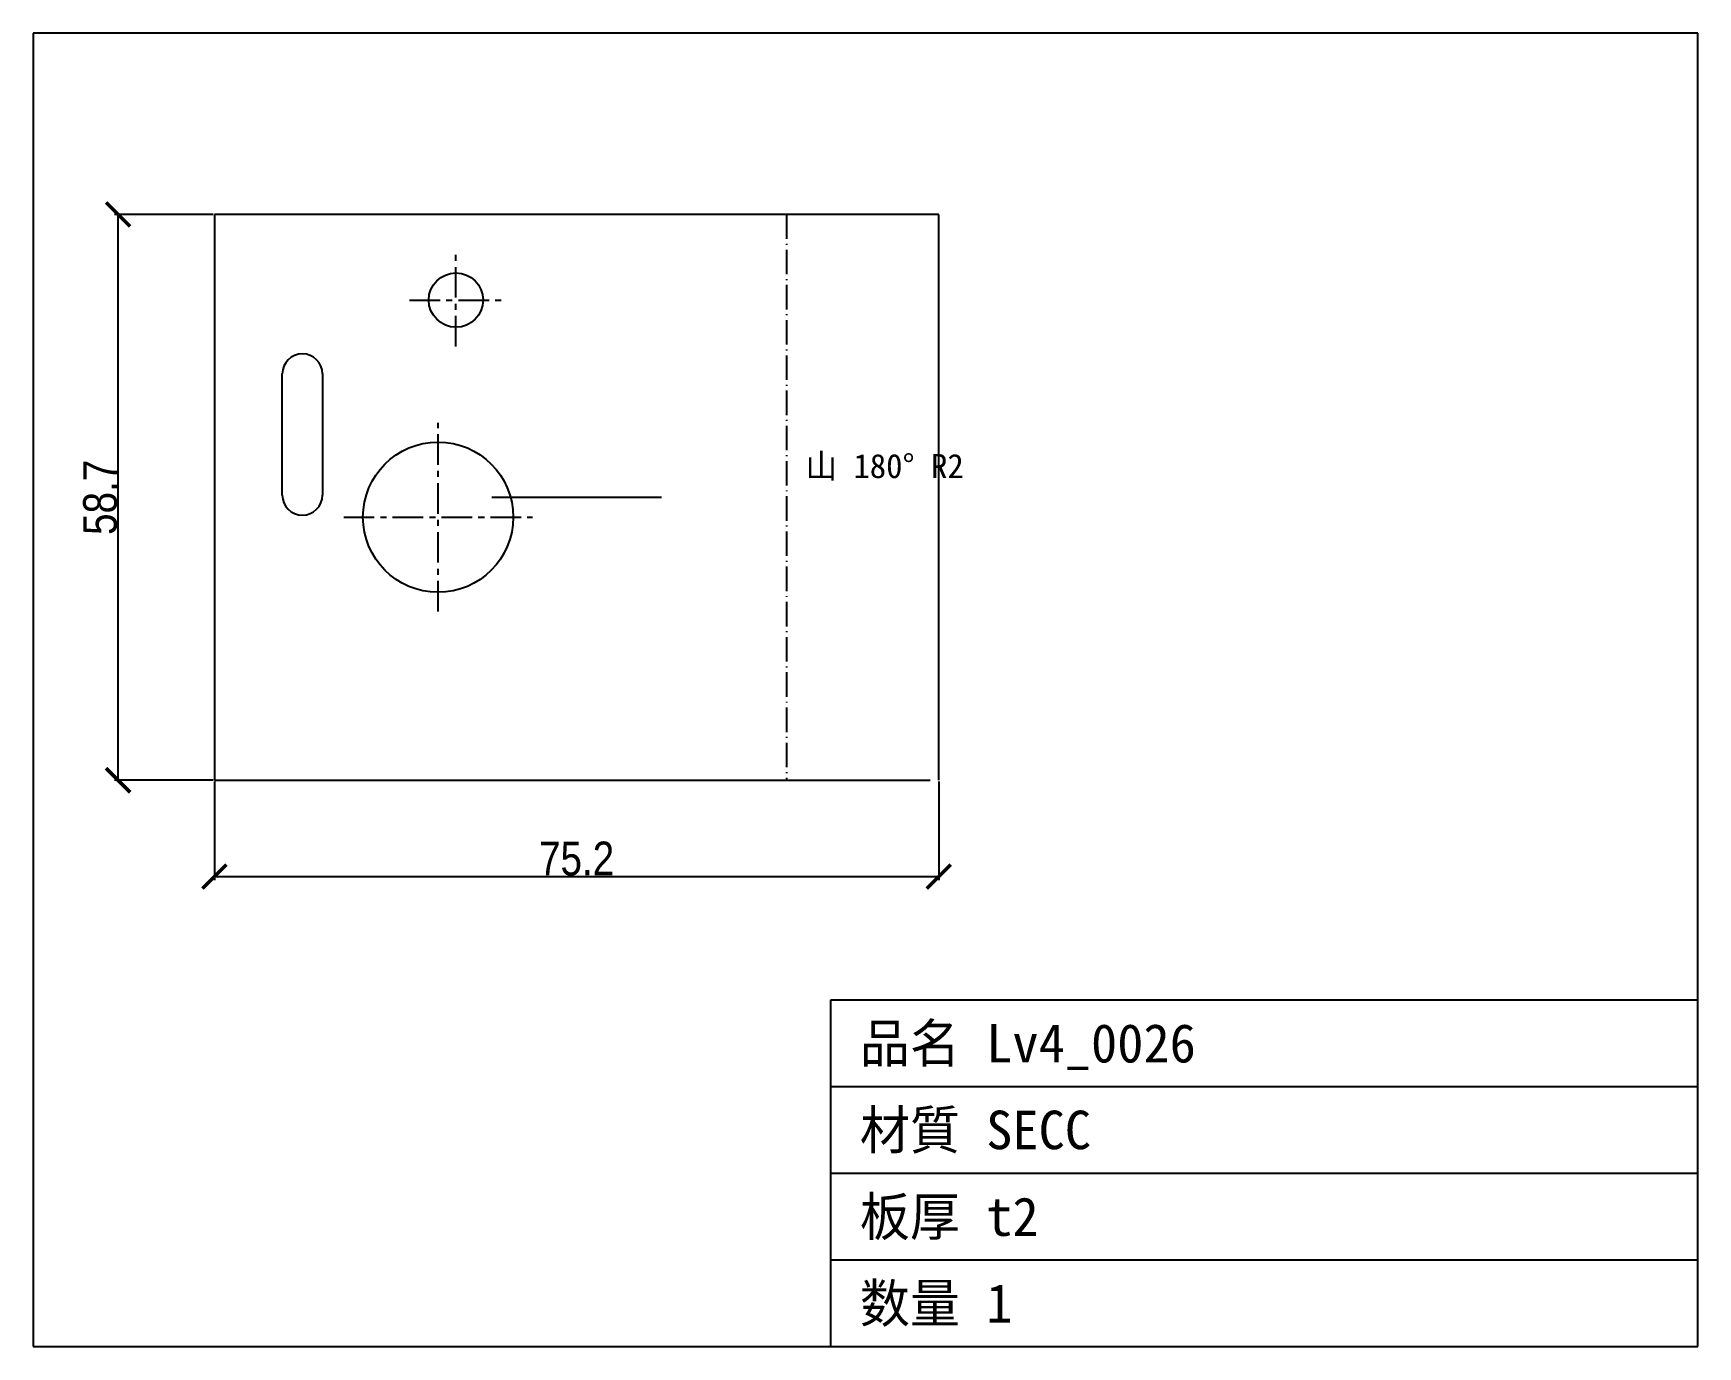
# Model space of a CAD drawing. Header units: millimetres. Extents: x -19 to 154, y -59 to 78.
import ezdxf

# ---------------------------------------------------------------- set-up
doc = ezdxf.new("R2010")
doc.units = ezdxf.units.MM
doc.linetypes.add('CENTER', pattern=[5.08, 3.175, -0.635, 0.635, -0.635])
doc.linetypes.add('DASHDOT', pattern=[3.556, 2.54, -0.508, 0, -0.508])
for name, color, linetype in [('BEND', 7, 'Continuous'), ('CENTER', 7, 'Continuous'), ('CUT', 7, 'Continuous'), ('DIM', 7, 'Continuous'), ('FRAME', 7, 'Continuous'), ('MARK', 7, 'Continuous'), ('TEXT', 7, 'Continuous')]:
    doc.layers.add(name, color=color, linetype=linetype)
doc.styles.add('OpenSansCondensed-Light', font='OpenSansCondensed-Light.ttf')
doc.dimstyles.new('EZDXF', dxfattribs={"dimtxt": 0.25, "dimasz": 0.175, "dimexe": 0.375, "dimexo": 0.125, "dimgap": 0.1, "dimtad": 1, "dimlfac": 100, "dimzin": 12, "dimdsep": 46, "dimtxsty": 'OpenSansCondensed-Light', "dimblk": 'ARCHTICK', "dimcen": 2.5, "dimazin": 3, "dimtfac": 0.5, "dimtmove": 2, "dimatfit": 3})

# ---------------------------------------------------------------- blocks, each defined once
blk = doc.blocks.new('_ARCHTICK')
at = {"color": 0, "linetype": 'BYBLOCK', "const_width": 0.15}
blk.add_lwpolyline([(-0.5, -0.5), (0.5, 0.5)], dxfattribs=at)

msp = doc.modelspace()

# ---------------------------------------------------------------- linework, layer by layer
at = {"layer": 'BEND', "color": 3, "linetype": 'DASHDOT'}
msp.add_line((59.4, 58.73), (59.4, 0), dxfattribs=at)
at = {"layer": 'CENTER', "color": 1, "linetype": 'CENTER'}
for p, q in [((25.08, 45.02), (25.08, 54.66)), ((20.26, 49.84), (29.9, 49.84)), ((23.23, 17.51), (23.23, 37.11)), ((13.43, 27.31), (33.03, 27.31))]:
    msp.add_line(p, q, dxfattribs=at)
at = {"layer": 'CUT'}
for p, q in [((0, 58.73), (0, 0)), ((75.22, 58.73), (0, 58.73)), ((75.22, 0), (75.22, 58.73)), ((7.05, 29.6), (7.05, 42.17)), ((11.23, 42.17), (11.23, 29.6)), ((0, 0), (74.32, 0))]:
    msp.add_line(p, q, dxfattribs=at)
for centre, radius in [((25.08, 49.84), 2.82), ((23.23, 27.31), 7.8)]:
    msp.add_circle(centre, radius, dxfattribs=at)
for centre, start, end in [((9.14, 42.17), 0, 180), ((9.14, 29.6), 180, 0)]:
    msp.add_arc(centre, 2.09, start, end, dxfattribs=at)
at = {"layer": 'FRAME'}
for p, q in [((154.02, 77.54), (-18.8, 77.54)), ((-18.8, 77.54), (-18.8, -58.8)), ((154.02, -58.8), (154.02, 77.54)), ((64.02, -58.8), (64.02, -22.8)), ((64.02, -22.8), (154.02, -22.8)), ((64.02, -31.8), (154.02, -31.8)), ((64.02, -40.8), (154.02, -40.8)), ((64.02, -49.8), (154.02, -49.8)), ((-18.8, -58.8), (154.02, -58.8))]:
    msp.add_line(p, q, dxfattribs=at)
at = {"layer": 'MARK'}
msp.add_line((28.8, 29.37), (46.42, 29.37), dxfattribs=at)

# ---------------------------------------------------------------- texts
at = {"layer": 'TEXT'}
for s, height, p in [('山 180° R2', 2.5, (61.4, 31.37)), ('品名 Lv4_0026', 4, (67.02, -29.3)), ('材質 SECC', 4, (67.02, -38.3)), ('板厚 t2', 4, (67.02, -47.3)), ('数量 1', 4, (67.02, -56.3))]:
    msp.add_text(s, height=height, dxfattribs=at).set_placement(p)

# ---------------------------------------------------------------- dimensions: what is measured, and where the dimension line sits
at = {"layer": 'DIM'}
msp.add_linear_dim(base=(-10, 0), p1=(0, 0), p2=(0, 58.73), angle=90, dimstyle='EZDXF', override={"dimtxt": 3.5, "dimasz": 2.5, "dimdec": 1, "dimlfac": 1}, dxfattribs=at).render()
msp.add_linear_dim(base=(0, -10), p1=(0, 0), p2=(75.22, 0), dimstyle='EZDXF', override={"dimtxt": 3.5, "dimasz": 2.5, "dimdec": 1, "dimlfac": 1}, dxfattribs=at).render()

doc.saveas('drawing.dxf')
